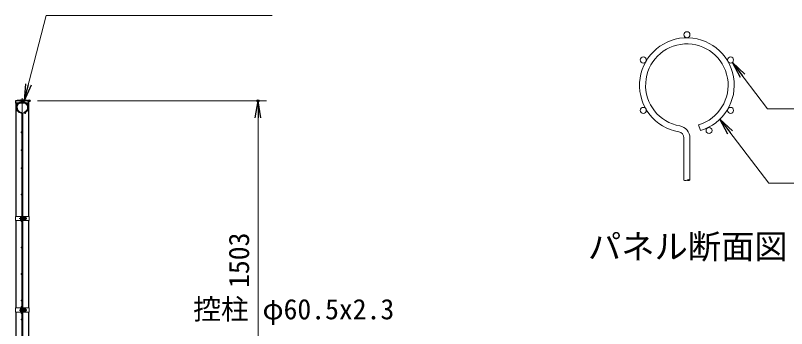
# Model space of a CAD drawing. Units: millimetres, scale not verified. Extents: x -8400 to 8400, y -5940 to 5940.
# Drawn here: x -1921 to 1726, y 2510 to 3989 of the extents above; entities that cross this region are included whole.
import ezdxf
from ezdxf.enums import TextEntityAlignment as Align

# ---------------------------------------------------------------- set-up
doc = ezdxf.new("R2010")
doc.units = ezdxf.units.MM
doc.header["$LTSCALE"] = 20
doc.header["$PDMODE"] = 32
doc.header["$PDSIZE"] = 10
doc.linetypes.add('USER1', pattern=[50.8, 31.75, -6.35, 6.35, -6.35])
for name, color, linetype, lineweight in [('0-0_D-TTL-TXT', 7, 'Continuous', 25), ('0-3_D-STR1', 1, 'Continuous', 25), ('0-4_D-STR-DIM', 7, 'Continuous', 13), ('0-A_D-STR3', 3, 'Continuous', 13), ('0-B_D-STR2', 7, 'Continuous', 13), ('0-C_D-BMK', 2, 'USER1', 13), ('0-D_D-STR-TXT', 7, 'Continuous', 13)]:
    doc.layers.add(name, color=color, linetype=linetype, lineweight=lineweight)
doc.layers.add('0-5_0', color=7, linetype='Continuous')
doc.layers.add('0-6_Defpoints', color=7, linetype='Continuous')
doc.styles.add('ＭＳ ゴシック', font='')
doc.styles.get('ＭＳ ゴシック').set_extended_font_data('MS Gothic')

# ---------------------------------------------------------------- blocks, each defined once
blk = doc.blocks.new('_Open')
at = {"layer": '0-5_0'}
blk.add_line((-20, 3.333), (0, 0), dxfattribs=at)
blk.add_lwpolyline([(-20, -3.333), (0, 0), (-20, 0)], dxfattribs=at)

msp = doc.modelspace()

# ---------------------------------------------------------------- linework, layer by layer
at = {"layer": '0-3_D-STR1'}
for p, q in [((-1857.42, 3586), (-1920.32, 3586)), ((-1920.32, 3586), (-1920.32, 3575)), ((-1857.42, 3586), (-1920.32, 3586)), ((-1920.32, 3586), (-1920.32, 3575)), ((-1857.42, 3575), (-1920.32, 3575)), ((-1919.12, 3575), (-1919.12, 3040.25)), ((-1862.27, 3575), (-1915.47, 3575)), ((-1858.62, 3040.25), (-1858.62, 3575)), ((-1857.42, 3575), (-1857.42, 3586)), ((-1919.12, 3020.25), (-1919.12, 2607.5)), ((-1858.62, 2607.5), (-1858.62, 3020.25)), ((-1919.12, 2587.5), (-1919.12, 2200.25)), ((-1858.62, 2200.25), (-1858.62, 2587.5))]:
    msp.add_line(p, q, dxfattribs=at)
msp.add_arc((-1888.87, 3424.77), 164.27, 78.96219, 101.03781, dxfattribs=at)
msp.add_arc((-1888.87, 3424.77), 164.27, 78.96219, 101.03781, dxfattribs=at)
at = {"layer": '0-4_D-STR-DIM'}
for p, q in [((-1817.42, 3586), (-733.87, 3586)), ((-773.87, 2163), (-773.87, 3506))]:
    msp.add_line(p, q, dxfattribs=at)
for centre, start, end in [((1247.47, 3221.27), 233.12027, 306.87973), ((1261.87, 3202.08), 53.12027, 126.87973), ((1261.87, 3221.27), 233.12027, 306.87973)]:
    msp.add_arc(centre, 12, start, end, dxfattribs=at)
at = {"layer": '0-6_Defpoints'}
for p in [(-1857.42, 3586), (-773.87, 3586)]:
    msp.add_point(p, dxfattribs=at)
at = {"layer": '0-A_D-STR3'}
for p, q in [((-1921.42, 3040.25), (-1890.67, 3040.25)), ((-1921.42, 3040.25), (-1921.42, 3020.25)), ((-1897.77, 3036.75), (-1897.77, 3023.75)), ((-1892.97, 3020.25), (-1892.97, 3040.25)), ((-1892.97, 3038.25), (-1892.97, 3022.25)), ((-1890.67, 3020.25), (-1890.67, 3040.25)), ((-1890.67, 3034.25), (-1887.07, 3034.25)), ((-1890.67, 3033.58), (-1887.07, 3033.58)), ((-1887.07, 3020.25), (-1887.07, 3040.25)), ((-1887.07, 3040.25), (-1856.32, 3040.25)), ((-1884.77, 3020.25), (-1884.77, 3040.25)), ((-1884.77, 3034.75), (-1884.39, 3037.91)), ((-1884.77, 3034.75), (-1884.77, 3025.75)), ((-1882.62, 3038), (-1884.29, 3038)), ((-1882.58, 3030.25), (-1882.58, 3037.98)), ((-1875.78, 3034.01), (-1882.58, 3034.01)), ((-1882.58, 3030.25), (-1882.58, 3022.53)), ((-1882.48, 3037.76), (-1882.52, 3037.93)), ((-1875.78, 3037.76), (-1882.48, 3037.76)), ((-1873.27, 3035.25), (-1873.27, 3025.25)), ((-1873.27, 3034.25), (-1869.97, 3034.25)), ((-1873.27, 3033.58), (-1869.65, 3033.58)), ((-1869.97, 3034.25), (-1869.97, 3026.25)), ((-1856.32, 3040.25), (-1856.32, 3020.25)), ((-1921.42, 3020.25), (-1890.67, 3020.25)), ((-1890.67, 3026.93), (-1887.07, 3026.93)), ((-1890.67, 3026.25), (-1887.07, 3026.25)), ((-1887.07, 3020.25), (-1856.32, 3020.25)), ((-1884.77, 3025.75), (-1884.39, 3022.59)), ((-1882.64, 3022.5), (-1884.29, 3022.5)), ((-1875.78, 3026.5), (-1882.58, 3026.5)), ((-1875.78, 3022.75), (-1882.48, 3022.75)), ((-1873.27, 3026.93), (-1869.65, 3026.93)), ((-1873.27, 3026.25), (-1869.97, 3026.25)), ((-1921.42, 2607.5), (-1890.67, 2607.5)), ((-1921.42, 2607.5), (-1921.42, 2587.5)), ((-1897.77, 2604), (-1897.77, 2591)), ((-1892.97, 2587.5), (-1892.97, 2607.5)), ((-1892.97, 2605.5), (-1892.97, 2589.5)), ((-1890.67, 2587.5), (-1890.67, 2607.5)), ((-1890.67, 2601.5), (-1887.07, 2601.5)), ((-1890.67, 2600.83), (-1887.07, 2600.83)), ((-1890.67, 2594.18), (-1887.07, 2594.18)), ((-1890.67, 2593.5), (-1887.07, 2593.5)), ((-1887.07, 2587.5), (-1887.07, 2607.5)), ((-1887.07, 2607.5), (-1856.32, 2607.5)), ((-1884.77, 2587.5), (-1884.77, 2607.5)), ((-1884.77, 2602), (-1884.39, 2605.16)), ((-1884.77, 2602), (-1884.77, 2593)), ((-1884.77, 2593), (-1884.39, 2589.84)), ((-1882.62, 2605.25), (-1884.29, 2605.25)), ((-1882.58, 2597.5), (-1882.58, 2605.23)), ((-1875.78, 2601.26), (-1882.58, 2601.26)), ((-1882.58, 2597.5), (-1882.58, 2589.78)), ((-1875.78, 2593.75), (-1882.58, 2593.75)), ((-1882.48, 2605.01), (-1882.52, 2605.18)), ((-1875.78, 2605.01), (-1882.48, 2605.01)), ((-1875.78, 2590), (-1882.48, 2590)), ((-1873.27, 2602.5), (-1873.27, 2592.5)), ((-1873.27, 2601.5), (-1869.97, 2601.5)), ((-1873.27, 2600.83), (-1869.65, 2600.83)), ((-1873.27, 2594.18), (-1869.65, 2594.18)), ((-1873.27, 2593.5), (-1869.97, 2593.5)), ((-1869.97, 2601.5), (-1869.97, 2593.5)), ((-1856.32, 2607.5), (-1856.32, 2587.5)), ((-1921.42, 2587.5), (-1890.67, 2587.5)), ((-1887.07, 2587.5), (-1856.32, 2587.5)), ((-1882.64, 2589.75), (-1884.29, 2589.75))]:
    msp.add_line(p, q, dxfattribs=at)
for centre, radius, start, end in [((-1884.29, 3037.9), 0.1, 90, 173), ((-1882.62, 3037.9), 0.1, 15, 90), ((-1887.46, 3035.88), 5.32, 339.37322, 22.7756), ((-1903.33, 3030.25), 21.19, 0, 10.20031), ((-1903.33, 3030.25), 21.19, 349.79969, 0), ((-1876.8, 3035.88), 2.13, 298.45309, 61.54691), ((-1881.54, 3030.25), 6.87, 0, 33.09348), ((-1881.54, 3030.25), 6.87, 326.90652, 0), ((-1880.05, 3031), 8, 32.13463, 57.68315), ((-1877.47, 3030.25), 8.5, 331.92751, 28.07249), ((-1884.29, 3022.6), 0.1, 187, 270), ((-1882.64, 3022.6), 0.1, 270, 337.2244), ((-1887.46, 3024.62), 5.32, 337.2244, 20.62678), ((-1876.8, 3024.62), 2.13, 298.45309, 61.54691), ((-1880.05, 3029.51), 8, 302.31685, 327.86537), ((-1884.29, 2605.15), 0.1, 90, 173), ((-1882.62, 2605.15), 0.1, 15, 90), ((-1887.46, 2603.13), 5.32, 339.37322, 22.7756), ((-1887.46, 2591.87), 5.32, 337.2244, 20.62678), ((-1903.33, 2597.5), 21.19, 0, 10.20031), ((-1903.33, 2597.5), 21.19, 349.79969, 0), ((-1876.8, 2603.13), 2.13, 298.45309, 61.54691), ((-1881.54, 2597.5), 6.87, 0, 33.09348), ((-1881.54, 2597.5), 6.87, 326.90652, 0), ((-1876.8, 2591.87), 2.13, 298.45309, 61.54691), ((-1880.05, 2598.25), 8, 32.13463, 57.68315), ((-1880.05, 2596.76), 8, 302.31685, 327.86537), ((-1877.47, 2597.5), 8.5, 331.92751, 28.07249), ((-1884.29, 2589.85), 0.1, 187, 270), ((-1882.64, 2589.85), 0.1, 270, 337.2244)]:
    msp.add_arc(centre, radius, start, end, dxfattribs=at)
for centre, start_param, end_param in [((-1892.97, 3036.75), 1.5707963, 3.1415927), ((-1892.97, 3023.75), 3.1415927, 4.712389), ((-1892.97, 2604), 1.5707963, 3.1415927), ((-1892.97, 2591), 3.1415927, 4.712389)]:
    msp.add_ellipse(centre, major_axis=(4.8, 0), ratio=0.3125, start_param=start_param, end_param=end_param, dxfattribs=at)
at = {"layer": '0-B_D-STR2'}
for p, q in [((-1890.67, 2598), (-1890.67, 3523.87)), ((-1887.07, 2598), (-1887.07, 3523.87)), ((-1881.9, 3531.62), (-1880.87, 3528.17)), ((1310.45, 3472.88), (1318.68, 3445.28)), ((1240.27, 3211.68), (1240.27, 3410.85)), ((1269.07, 3211.68), (1269.07, 3410.85)), ((-1890.67, 2598), (-1890.67, 1672.14)), ((-1887.07, 2598), (-1887.07, 1672.14))]:
    msp.add_line(p, q, dxfattribs=at)
for centre, radius in [((1254.67, 3898.34), 14.4), ((1048.21, 3779.14), 14.4), ((1461.13, 3779.14), 14.4), ((-1888.87, 3584.8), 1.8), ((-1914.68, 3569.9), 1.8), ((-1914.68, 3540.1), 1.8), ((-1863.07, 3569.9), 1.8), ((-1863.07, 3540.1), 1.8), ((1048.21, 3540.74), 14.4), ((1461.13, 3540.74), 14.4), ((-1875.76, 3528.25), 1.8), ((-1892.47, 3437), 1.8), ((1359.62, 3445.88), 14.4), ((-1892.47, 3352.5), 1.8), ((-1892.47, 3268), 1.8), ((-1892.47, 3143), 1.8), ((-1892.47, 3018), 1.8), ((-1892.47, 2893), 1.8), ((-1892.47, 2768), 1.8), ((-1892.47, 2643), 1.8), ((-1892.47, 2613), 1.8), ((-1892.47, 2583), 1.8), ((-1892.47, 2553), 1.8)]:
    msp.add_circle(centre, radius, dxfattribs=at)
for centre, radius, start, end in [((1254.67, 3659.94), 224, 286.60421, 260.16066), ((1254.67, 3659.94), 195.2, 286.60421, 260.16066), ((-1888.87, 3555), 28, 286.60421, 260.16066), ((-1888.87, 3555), 24.4, 286.60421, 260.16066), ((-1894.27, 3523.87), 3.6, 0, 80.16066), ((-1894.27, 3523.87), 7.2, 0, 80.16066), ((1211.47, 3410.85), 57.6, 0, 80.16066), ((1211.47, 3410.85), 28.8, 0, 80.16066)]:
    msp.add_arc(centre, radius, start, end, dxfattribs=at)
at = {"layer": '0-C_D-BMK'}
for p, q in [((-1888.87, -3129), (-1888.87, 3598)), ((-1903.29, 3030.25), (-1867.55, 3030.25)), ((-1903.29, 2597.5), (-1867.55, 2597.5))]:
    msp.add_line(p, q, dxfattribs=at)
at = {"layer": '0-D_D-STR-TXT'}
for points in [[(-706.52, 3989.46), (-1775.88, 3989.46), (-1879.87, 3587.94)], [(2387.57, 3548.56), (1636.41, 3548.56), (1471.06, 3766.08)], [(2393.24, 3197.05), (1642.08, 3197.05), (1412.34, 3498.04)]]:
    msp.add_lwpolyline(points, dxfattribs=at)

# ---------------------------------------------------------------- block references
at = {"layer": '0-4_D-STR-DIM', "xscale": 4, "yscale": 4, "rotation": 90}
msp.add_blockref('_Open', (-773.87, 3586), dxfattribs=at)
at = {"layer": '0-D_D-STR-TXT', "xscale": 4, "yscale": 4}
for p, rotation in [((1469.85, 3767.67), 127.24227), ((-1880.37, 3586), 255.47953), ((1411.13, 3499.63), 127.35424)]:
    msp.add_blockref('_Open', p, dxfattribs=dict(at, rotation=rotation))

# ---------------------------------------------------------------- texts
at = {"layer": '0-0_D-TTL-TXT', "style": 'ＭＳ ゴシック'}
msp.add_text('パネル断面図', height=115.4, dxfattribs=at).set_placement((786.85, 2805.07), align=Align.BOTTOM_LEFT)
at = {"layer": '0-4_D-STR-DIM', "style": 'ＭＳ ゴシック'}
msp.add_text('1503', height=96.19, rotation=90, dxfattribs=at).set_placement((-787.37, 2702), align=Align.BOTTOM_LEFT)
at = {"layer": '0-D_D-STR-TXT', "style": 'ＭＳ ゴシック'}
msp.add_text('控柱 φ60.5x2.3', height=96.19, dxfattribs=at).set_placement((-1080.3, 2524.85), align=Align.BOTTOM_LEFT)

doc.saveas('drawing.dxf')
